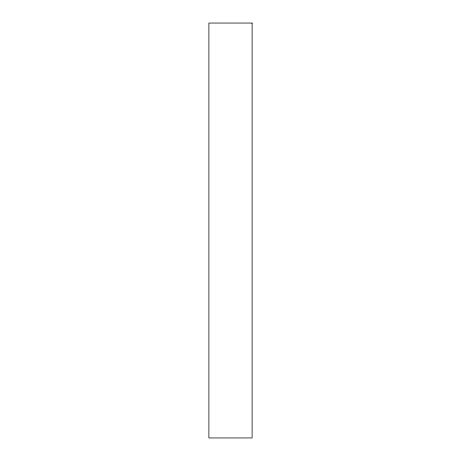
<?xml version="1.0" encoding="UTF-8"?>
<svg xmlns="http://www.w3.org/2000/svg" width="461" height="461" viewBox="0 0 461 461"><rect width="100%" height="100%" fill="white"/><g stroke="black" fill="none" stroke-linecap="round" stroke-linejoin="round"><path stroke-width="0.69" d="M252.109 23.05L208.891 23.05L208.891 437.95L252.109 437.95L252.109 23.05"/></g></svg>
